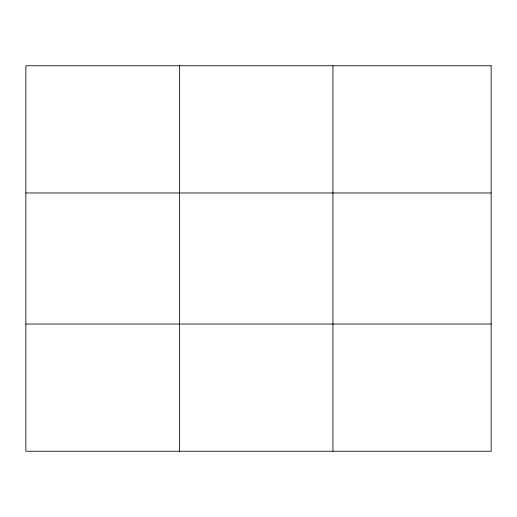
<?xml version="1.0" encoding="UTF-8"?>
<svg xmlns="http://www.w3.org/2000/svg" width="517" height="517" viewBox="0 0 517 517"><rect width="100%" height="100%" fill="white"/><g stroke="black" fill="none" stroke-linecap="round" stroke-linejoin="round"><path stroke-width="0.78" d="M179.399 451.238L179.399 65.762M332.948 451.238L332.948 65.762M25.85 192.97L491.15 192.97M25.85 324.03L491.15 324.03M491.15 65.762L491.15 451.238L25.85 451.238L25.85 65.762L491.15 65.762"/></g></svg>
